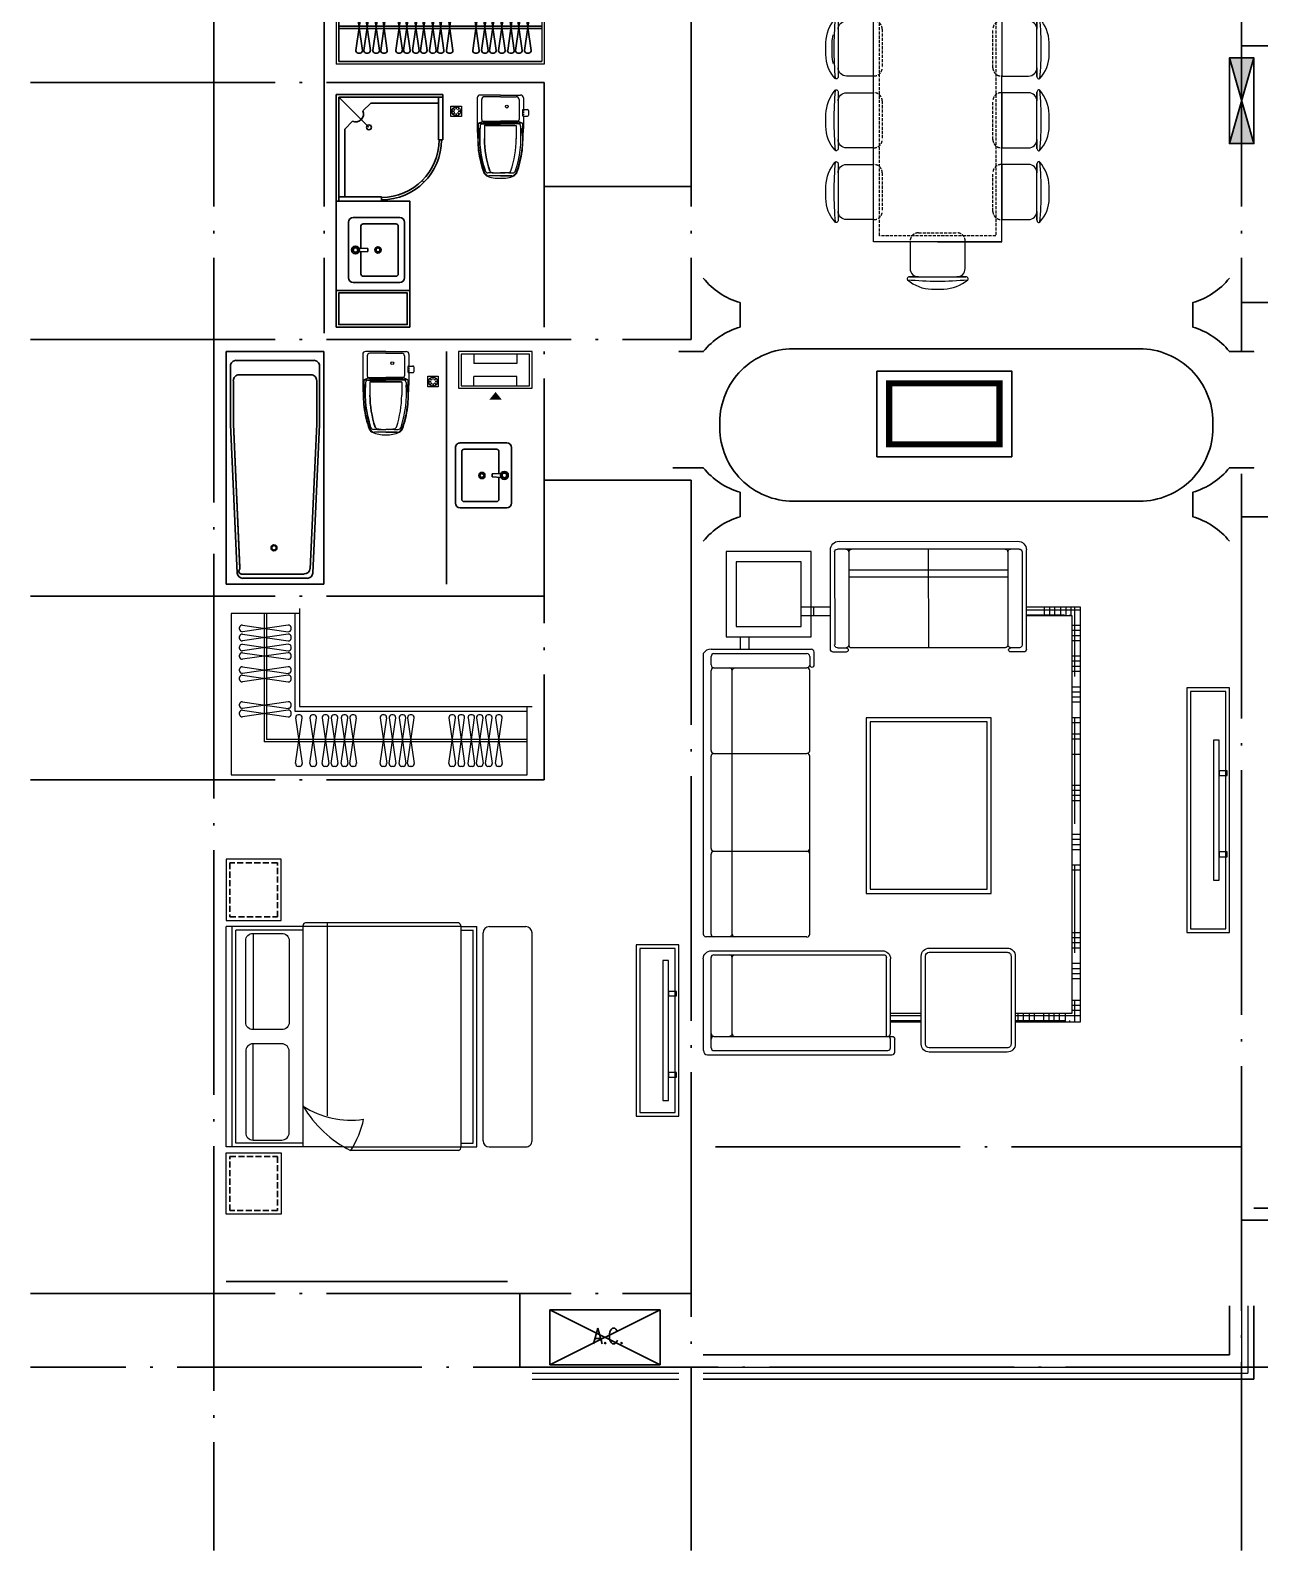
# Model space of a CAD drawing. Extents: x 208319 to 271319, y 1003 to 45500.
# Drawn here: x 225542 to 235589, y 16453 to 28878 of the extents above; entities that cross this region are included whole.
import ezdxf
from ezdxf.enums import TextEntityAlignment as Align

# ---------------------------------------------------------------- set-up
doc = ezdxf.new("R2010")
doc.units = 0
doc.header["$LTSCALE"] = 1000
doc.header["$MEASUREMENT"] = 0
for name, pattern in [('ACAD_ISO02W100', [15, 12, -3]), ('DASH', [0.35, 0.25, -0.1]), ('DOTE', [2.42, 2, -0.2, 0.02, -0.2])]:
    doc.linetypes.add(name, pattern=pattern)
for name, color, linetype in [('14PUB_DIM', 14, 'Continuous'), ('DOTE', 1, 'DOTE'), ('fd', 4, 'Continuous'), ('hz', 254, 'Continuous'), ('PUB_TEXT', 255, 'Continuous'), ('厨卫', 154, 'Continuous'), ('厨卫设备', 6, 'Continuous'), ('平面洁具', 9, 'Continuous'), ('看线', 5, 'Continuous'), ('空调', 8, 'Continuous'), ('管井', 236, 'Continuous'), ('虚线', 251, 'Continuous'), ('铺地', 8, 'Continuous')]:
    doc.layers.add(name, color=color, linetype=linetype)
for name, color, linetype, lineweight in [('Text-I', 7, 'Continuous', 5), ('五金', 136, 'Continuous', 9), ('家具', 33, 'Continuous', 9), ('房建名称', 7, 'Continuous', 0)]:
    doc.layers.add(name, color=color, linetype=linetype, lineweight=lineweight)
doc.styles.add('C-2007.06.19$0$C-05.28(ok)$0$STANDARD', font='GBENOR', dxfattribs={"bigfont": 'GBCBIG'})
doc.styles.add('DIM_FONT', font='SIMPLEX.shx', dxfattribs={"width": 0.8})

# ---------------------------------------------------------------- blocks, each defined once
blk = doc.blocks.new('A$C31D9048E')
at = {"layer": '家具'}
for p, q in [((1900, 2380), (649, 2380)), ((829, 803), (829, 2380)), ((629, 2350), (0, 2350)), ((0, 550), (0, 2350)), ((50, 550), (50, 2350)), ((80, 580), (80, 2320)), ((629, 2320), (80, 2320)), ((220, 2295), (220, 1508)), ((629, 550), (629, 2360)), ((1920, 2350), (629, 2350)), ((1920, 550), (1920, 2350)), ((1920, 2350), (2050, 2350)), ((1920, 2320), (2020, 2320)), ((2020, 580), (2020, 2320)), ((2050, 550), (2050, 2350)), ((2100, 600), (2100, 2300)), ((2150, 2350), (2450, 2350)), ((2500, 600), (2500, 2300)), ((220, 605), (220, 1392)), ((962, 550), (0, 550)), ((629, 580), (80, 580)), ((962, 550), (1920, 550)), ((1900, 520), (1017, 520)), ((1920, 580), (2020, 580)), ((1920, 550), (2050, 550)), ((2150, 550), (2450, 550))]:
    blk.add_line(p, q, dxfattribs=at)
for points in [[(450, 2900), (0, 2900), (0, 2400), (450, 2400), (450, 2900), (370, 2900)], [(450, 0), (0, 0), (0, 500), (450, 500), (450, 0), (370, 0)]]:
    blk.add_lwpolyline(points, dxfattribs=at)
for points in [[(220, 2295), (455, 2295, -0.414214), (515, 2235), (515, 1568, -0.414214), (455, 1508), (220, 1508, -0.414214), (160, 1568), (160, 2235, -0.414214)], [(220, 605), (455, 605, 0.414214), (515, 665), (515, 1332, 0.414214), (455, 1392), (220, 1392, 0.414214), (160, 1332), (160, 665, 0.414214)]]:
    blk.add_lwpolyline(points, format="xyb", close=True, dxfattribs=at)
blk.add_lwpolyline([(629, 883, 0.180302), (1121, 775, -0.088637), (1017, 520, 28871.271551)], format="xyb", dxfattribs=at)
for centre, radius, start, end in [((649, 2360), 20, 90, 180), ((1889, 2351), 30.7, 357.6884, 69.6917), ((2150, 2300), 50, 90, 180), ((2450, 2300), 50, 0, 90), ((1442, 1363), 944, 210.6075, 243.2773), ((1889, 549), 30.7, 290.3566, 2.3152), ((2150, 600), 50, 180, 270), ((2450, 600), 50, 270, 0)]:
    blk.add_arc(centre, radius, start, end, dxfattribs=at)
at = {"layer": '虚线', "linetype": 'DASH', "ltscale": 0.2}
for points in [[(420, 2870), (30, 2870), (30, 2430), (420, 2430)], [(420, 30), (30, 30), (30, 470), (420, 470)]]:
    blk.add_lwpolyline(points, close=True, dxfattribs=at)
blk = doc.blocks.new('A$C2FB07499')
at = {"layer": '家具', "ltscale": 0.5}
blk.add_lwpolyline([(500, 300), (150, 300), (150, 1700), (500, 1700)], close=True, dxfattribs=at)
at = {"layer": '家具', "ltscale": 40}
for points in [[(470, 330), (180, 330), (180, 1670), (470, 1670)], [(368, 1572), (415, 1572), (415, 428), (368, 428)], [(415, 1381), (480, 1381), (480, 1343), (415, 1343)], [(415, 717), (480, 717), (480, 679), (415, 679)]]:
    blk.add_lwpolyline(points, close=True, dxfattribs=at)
blk = doc.blocks.new('A$C25AA54E1')
at = {"ltscale": 20}
for p, q in [((884, 2199), (884, 3017)), ((918, 3081), (3211, 3081)), ((3234, 2997), (3234, 3061)), ((3234, 2234), (3234, 2996)), ((3347, 3015), (3347, 1617)), ((3413, 3081), (4163, 3081)), ((4198, 3046), (4198, 1539)), ((1012, 2176), (906, 2176)), ((1712, 2211), (1057, 2211)), ((3212, 2211), (1757, 2211)), ((883, 2042), (71, 2042)), ((906, 1914), (906, 2019)), ((1, 1972), (0, 511)), ((871, 614), (872, 1868)), ((1443, 1750), (2878, 1750)), ((1443, 728), (1443, 1750)), ((2878, 1750), (2878, 728)), ((4024, 1551), (3413, 1551)), ((4047, 1574), (4047, 1539)), ((4175, 1516), (4070, 1516)), ((4110, 1300), (3391, 1300)), ((3325, 1234), (3325, 597)), ((4176, 597), (4176, 1234)), ((2878, 728), (1443, 728)), ((905, 463), (905, 568)), ((3391, 531), (4110, 531)), ((882, 440), (70, 440))]:
    blk.add_line(p, q, dxfattribs=at)
for p, q in [((918, 2994), (918, 2234)), ((1011, 3017), (942, 3017)), ((1034, 2994), (1034, 2234)), ((1711, 3017), (1058, 3017)), ((1734, 2996), (1734, 2234)), ((2511, 3017), (1758, 3017)), ((2534, 2996), (2534, 2234)), ((3211, 3017), (2558, 3017)), ((3380, 2996), (3380, 1606)), ((4070, 3017), (3403, 3017)), ((4047, 2994), (4047, 1574)), ((4140, 3017), (4070, 3017)), ((4163, 2994), (4163, 1574)), ((781, 2780), (884, 2780)), ((3211, 2846), (1058, 2846)), ((4025, 2846), (3403, 2846)), ((781, 2709), (884, 2709)), ((536, 2283), (536, 2042)), ((606, 2283), (606, 2042)), ((603, 2178), (536, 2178)), ((941, 2211), (1012, 2211)), ((88, 2008), (848, 2007)), ((503, 2041), (503, 2042)), ((64, 1915), (65, 1985)), ((65, 1869), (64, 1915)), ((64, 569), (65, 1872)), ((87, 1892), (849, 1891)), ((87, 1892), (849, 1891)), ((88, 1892), (848, 1891)), ((236, 592), (236, 1892)), ((293, 592), (293, 1892)), ((871, 1984), (871, 1914)), ((1476, 1717), (2845, 1717)), ((1476, 761), (1476, 1717)), ((2845, 1717), (2845, 761)), ((4047, 1584), (3402, 1584)), ((3860, 1302), (3860, 1551)), ((3876, 1551), (3876, 1303)), ((3918, 1551), (3918, 1302)), ((3930, 1300), (3930, 1551)), ((4140, 1551), (4070, 1551)), ((4110, 1265), (3391, 1265)), ((65, 1242), (871, 1241)), ((3360, 1234), (3360, 597)), ((4141, 597), (4141, 1234)), ((2845, 761), (1476, 761)), ((64, 499), (64, 569)), ((87, 592), (848, 591)), ((871, 498), (871, 568)), ((3391, 566), (4110, 566)), ((3860, 70), (3860, 531)), ((3930, 507), (3860, 507)), ((3876, 531), (3876, 0)), ((3918, 531), (3918, 128)), ((3930, 0), (3930, 531)), ((87, 476), (848, 475)), ((536, 440), (536, 0)), ((561, 440), (561, 0)), ((603, 440), (603, 128)), ((606, 440), (606, 70)), ((3918, 465), (3860, 465)), ((3930, 416), (3860, 416)), ((3930, 374), (3860, 374)), ((606, 292), (536, 292)), ((603, 250), (536, 250)), ((3918, 297), (3860, 297)), ((3930, 255), (3860, 255)), ((606, 208), (536, 208)), ((606, 158), (536, 158)), ((3930, 213), (3860, 213)), ((3918, 171), (3860, 171)), ((606, 116), (536, 116)), ((606, 74), (536, 74)), ((1105, 44), (536, 44)), ((606, 86), (603, 86)), ((606, 70), (3860, 70)), ((686, 70), (686, 0)), ((728, 70), (728, 0)), ((770, 70), (770, 0)), ((812, 70), (812, 0)), ((938, 70), (938, 0)), ((979, 70), (979, 0)), ((1021, 70), (1021, 0)), ((1063, 70), (1063, 0)), ((1189, 70), (1189, 0)), ((1231, 70), (1231, 0)), ((1273, 70), (1273, 0)), ((1314, 70), (1314, 0)), ((1440, 70), (1440, 0)), ((2310, 44), (1440, 44)), ((1482, 70), (1482, 0)), ((1574, 70), (1574, 0)), ((1616, 70), (1616, 0)), ((1741, 70), (1741, 0)), ((1993, 70), (1993, 0)), ((2035, 70), (2035, 0)), ((2076, 70), (2076, 0)), ((2118, 70), (2118, 0)), ((2394, 70), (2394, 0)), ((2436, 70), (2436, 0)), ((2478, 70), (2478, 0)), ((2520, 70), (2520, 0)), ((2645, 70), (2645, 0)), ((3365, 44), (2645, 44)), ((2687, 70), (2687, 0)), ((3198, 70), (3198, 0)), ((3240, 70), (3240, 0)), ((3281, 70), (3281, 0)), ((3323, 70), (3323, 0)), ((3449, 70), (3449, 0)), ((3491, 70), (3491, 0)), ((3533, 70), (3533, 0)), ((3575, 70), (3575, 0)), ((3750, 70), (3750, 0)), ((3930, 44), (3750, 44)), ((3792, 70), (3792, 0)), ((3834, 70), (3834, 0)), ((3930, 122), (3860, 122)), ((3930, 86), (3918, 86)), ((536, 0), (3930, 0))]:
    blk.add_line(p, q)
blk.add_lwpolyline([(781, 2895), (781, 2199), (85, 2199), (85, 2895)], close=True, dxfattribs=at)
blk.add_lwpolyline([(698, 2812), (698, 2282), (169, 2282), (169, 2812)], close=True)
at = {"ltscale": 20, "extrusion": (0, 0, -1)}
for centre, major_axis, ratio, start_param, end_param in [((953, 3021), (-49.4, 49.4), 1, 5.45018, 6.544088), ((3211, 3058), (16.4, 16.4), 1, -0.785398, 0.696689), ((4163, 3046), (24.6, 24.6), 1, -0.785398, 0.785398), ((906, 2199), (16.2, 16.2), 1, 2.356194, 3.926991), ((1012, 2234), (-16.2, 16.2), 1, 2.356194, 3.926991), ((1012, 2193), (12.7, 12.7), 0.942987, -0.815786, 2.325807), ((1057, 2234), (-16.2, 16.2), 1, 3.926991, 5.497787), ((1712, 2234), (-16.2, 16.2), 1, 2.356194, 3.926991), ((1757, 2234), (16.2, 16.2), 1, 2.356194, 3.926991), ((2512, 2234), (-16.2, 16.2), 1, 2.356194, 3.926991), ((2557, 2234), (16.2, 16.2), 1, 2.356194, 3.926991), ((3212, 2234), (-16.2, 16.2), 1, 2.356194, 3.926991), ((4024, 1574), (16.2, 16.2), 1, 0.785398, 2.356194), ((4175, 1539), (-16.2, 16.2), 1, 2.356194, 3.926991)]:
    blk.add_ellipse(centre, major_axis=major_axis, ratio=ratio, start_param=start_param, end_param=end_param, dxfattribs=at)
at = {"extrusion": (0, 0, -1)}
for centre, major_axis, start_param, end_param in [((942, 2994), (16.4, 16.4), 3.926991, 5.497787), ((1011, 2994), (16.4, 16.4), -0.785398, 0.785398), ((1058, 2994), (16.4, 16.4), 3.926991, 5.497787), ((1711, 2994), (-16.4, 16.4), 0.785398, 2.267485), ((1758, 2994), (16.4, 16.4), 4.0157, 5.497787), ((2511, 2994), (-16.4, 16.4), 0.785398, 2.267485), ((2558, 2994), (16.4, 16.4), 4.0157, 5.497787), ((3211, 2994), (-16.4, 16.4), 0.785398, 2.267485), ((3403, 2994), (16.4, 16.4), 4.0157, 5.497787), ((4023, 2994), (16.4, 16.4), -0.785398, 0.785398), ((4070, 2994), (-16.4, 16.4), 5.497787, 7.068583), ((4140, 2994), (16.4, 16.4), -0.785398, 0.785398), ((1058, 2869), (-16.4, 16.4), 3.926991, 5.409078), ((3403, 2869), (-16.4, 16.4), 3.926991, 5.409078), ((3211, 2822), (16.4, 16.4), -0.785398, 0.696689), ((4025, 2822), (-16.4, 16.4), 0.785398, 2.267485), ((941, 2234), (16.2, 16.2), 2.356194, 3.926991), ((4070, 1574), (16.2, 16.2), 2.356194, 3.926991), ((4140, 1574), (-16.2, 16.2), 2.356194, 3.926991)]:
    blk.add_ellipse(centre, major_axis=major_axis, ratio=1, start_param=start_param, end_param=end_param, dxfattribs=at)
at = {"ltscale": 20}
for centre, major_axis, ratio, start_param, end_param in [((3413, 3015), (-46.6, 46.6), 1, -0.785398, 0.785398), ((71, 1972), (49.7, 49.7), 1, 0.785398, 2.356194), ((883, 2019), (-16.2, 16.2), 1, 3.925825, 5.496622), ((848, 1914), (-16.2, 16.2), 1, 2.355029, 3.925825), ((849, 1868), (16.2, 16.2), 1, 5.496622, 7.067418), ((849, 1868), (16.2, 16.2), 1, 5.496622, 7.067418), ((889, 1914), (12.4, 12.4), 0.984307, 2.347446, 5.489038), ((3413, 1617), (46.6, 46.6), 1, 2.356194, 3.926991), ((4070, 1539), (16.2, 16.2), 1, 2.356194, 3.926991), ((3391, 1234), (-46.6, 46.6), 1, -0.785398, 0.785398), ((4110, 1234), (46.6, 46.6), 1, 5.497787, 7.068583), ((70, 511), (49.7, 49.7), 1, 2.356194, 3.926991), ((848, 614), (-16.2, 16.2), 1, 2.355029, 3.925825), ((848, 568), (-16.2, 16.2), 1, 3.925825, 5.496622), ((888, 568), (12.4, 12.4), 0.984309, -0.794147, 2.347446), ((3391, 597), (46.6, 46.6), 1, 2.356194, 3.926991), ((4110, 597), (-46.6, 46.6), 1, 2.356194, 3.926991), ((882, 463), (-16.2, 16.2), 1, 2.355029, 3.925825)]:
    blk.add_ellipse(centre, major_axis=major_axis, ratio=ratio, start_param=start_param, end_param=end_param, dxfattribs=at)
for centre, major_axis, start_param, end_param in [((3211, 2869), (16.4, 16.4), 3.926991, 5.409078), ((4025, 2869), (16.4, 16.4), 3.926991, 5.409078), ((1058, 2822), (16.4, 16.4), 0.785398, 2.267485), ((3403, 2822), (16.4, 16.4), 0.785398, 2.267485), ((88, 1985), (-16.4, 16.4), -0.786564, 0.784233), ((848, 1985), (16.2, 16.2), 5.496622, 7.067418), ((88, 1915), (16.4, 16.4), 2.355029, 3.925825), ((88, 1869), (-16.4, 16.4), -0.786564, 0.784233), ((89, 1869), (-16.4, 16.4), -0.697854, 0.784233), ((89, 1869), (16.4, 16.4), 0.872942, 2.355029), ((89, 1915), (-16.4, 16.4), 0.784233, 2.266319), ((89, 1915), (-16.4, 16.4), 0.784233, 2.266319), ((3402, 1606), (15.5, 15.5), 2.356194, 3.926991), ((3391, 1234), (-22, 22), -0.785398, 0.785398), ((4110, 1234), (22, 22), 5.497787, 7.068583), ((87, 615), (16.4, 16.4), 2.355029, 3.925825), ((87, 569), (-16.4, 16.4), -0.786564, 0.784233), ((87, 499), (-16.4, 16.4), 0.784233, 2.355029), ((848, 498), (-16.2, 16.2), 2.355029, 3.925825), ((3391, 597), (22, 22), 2.356194, 3.926991), ((4110, 597), (-22, 22), 2.356194, 3.926991)]:
    blk.add_ellipse(centre, major_axis=major_axis, ratio=1, start_param=start_param, end_param=end_param)
blk = doc.blocks.new('R37777777777')
at = {"layer": '家具', "ltscale": 0.5}
blk.add_lwpolyline([(1083652, -53169), (1083302, -53169), (1083302, -55169), (1083652, -55169)], close=True, dxfattribs=at)
at = {"layer": '家具', "ltscale": 40}
for points in [[(1083622, -53199), (1083332, -53199), (1083332, -55139), (1083622, -55139)], [(1083520, -54741), (1083566, -54741), (1083566, -53597), (1083520, -53597)], [(1083566, -53886), (1083632, -53886), (1083632, -53847), (1083566, -53847)], [(1083566, -54550), (1083632, -54550), (1083632, -54511), (1083566, -54511)]]:
    blk.add_lwpolyline(points, close=True, dxfattribs=at)
blk = doc.blocks.new('111')
at = {"layer": '空调', "linetype": 'ACAD_ISO02W100'}
for p, q in [((1000, 0), (0, 500)), ((1000, 500), (0, 0))]:
    blk.add_line(p, q, dxfattribs=at)
blk.add_lwpolyline([(0, 500), (0, 0), (1000, 0), (1000, 500)], close=True, dxfattribs=at)
at = {"layer": 'Text-I', "style": 'DIM_FONT', "width": 0.8}
blk.add_text('A.C.', height=140, dxfattribs=at).set_placement((675, 262), align=Align.MIDDLE_RIGHT)
blk = doc.blocks.new('XFS')
at = {"layer": '14PUB_DIM'}
blk.add_hatch(color=256, dxfattribs=at).paths.add_polyline_path([(1104652, -51269), (1104452, -51269), (1104652, -51969), (1104452, -51969)])
for p, q in [((1104452, -51969), (1104652, -51269)), ((1104452, -51269), (1104652, -51969))]:
    blk.add_line(p, q, dxfattribs=at)
blk.add_lwpolyline([(1104452, -51969), (1104652, -51969), (1104652, -51269), (1104452, -51269)], close=True, dxfattribs=at)
blk.add_lwpolyline([(1104652, -51269), (1104452, -51269), (1104652, -51969), (1104452, -51969), (1104652, -51269)], dxfattribs=at)
blk = doc.blocks.new('A$C40221361')
at = {"color": 0}
for p, q in [((1023, 1725), (563, 1725)), ((1023, 1725), (563, 1725)), ((1610, 1725), (1150, 1725)), ((1610, 1725), (1150, 1725)), ((2196, 1725), (1736, 1725)), ((2196, 1725), (1736, 1725)), ((568, 1438), (1018, 1438)), ((1155, 1438), (1605, 1438)), ((1741, 1439), (2191, 1439)), ((100, 683), (100, 1143)), ((100, 683), (100, 1143)), ((386, 1138), (386, 688)), ((2373, 1138), (2373, 688)), ((2659, 683), (2659, 1143)), ((2659, 683), (2659, 1143)), ((1018, 388), (568, 388)), ((1605, 388), (1155, 388)), ((2191, 389), (1741, 389)), ((563, 100), (1023, 100)), ((563, 100), (1023, 100)), ((1150, 100), (1610, 100)), ((1150, 100), (1610, 100)), ((1736, 100), (2196, 100)), ((1736, 100), (2196, 100))]:
    blk.add_line(p, q, dxfattribs=at)
at = {"color": 0, "linetype": 'DASH', "ltscale": 0.1}
for p, q in [((950, 1365), (635, 1365)), ((950, 1365), (635, 1365)), ((1537, 1365), (1222, 1365)), ((1537, 1365), (1222, 1365)), ((2124, 1365), (1809, 1365)), ((2124, 1365), (1809, 1365)), ((460, 756), (460, 1071)), ((460, 756), (460, 1071)), ((2299, 756), (2299, 1071)), ((2299, 756), (2299, 1071)), ((635, 460), (950, 460)), ((635, 460), (950, 460)), ((1222, 460), (1537, 460)), ((1222, 460), (1537, 460)), ((1809, 460), (2124, 460)), ((1809, 460), (2124, 460))]:
    blk.add_line(p, q, dxfattribs=at)
at = {"color": 0, "linetype": 'DASH'}
for p, q in [((1605, 388), (1605, 393)), ((1605, 388), (1605, 393)), ((2191, 389), (2191, 393)), ((2191, 389), (2191, 393))]:
    blk.add_line(p, q, dxfattribs=at)
at = {"color": 0}
for points in [[(1018, 1438), (1018, 1657, 0.414214), (950, 1725), (1023, 1725, 0.319431), (1041, 1737, 0.307703), (1039, 1748, 0.187559), (842, 1825), (743, 1825, 0.171658), (547, 1748, 0.324647), (544, 1737, 0.302537), (563, 1725), (635, 1725, 0.414214), (568, 1657), (568, 1438)], [(1605, 1439), (1605, 1657, 0.414214), (1537, 1725), (1610, 1725, 0.319431), (1628, 1737, 0.307703), (1625, 1748, 0.187559), (1429, 1825), (1330, 1825, 0.171658), (1134, 1748, 0.324647), (1131, 1737, 0.302537), (1150, 1725), (1222, 1725, 0.414214), (1155, 1657), (1155, 1438)], [(2191, 1439), (2191, 1657, 0.414214), (2124, 1725), (2196, 1725, 0.319431), (2215, 1737, 0.307703), (2212, 1748, 0.187559), (2016, 1825), (1917, 1825, 0.171658), (1721, 1748, 0.324647), (1718, 1737, 0.302537), (1736, 1725), (1809, 1725, 0.414214), (1741, 1657), (1741, 1439)], [(1155, 388), (1018, 388), (1018, 168, -0.414214), (950, 100), (1023, 100, -0.319431), (1041, 88, -0.307703), (1039, 76, -0.187559), (842, 0), (743, 0, -0.171658), (547, 76, -0.324647), (544, 88, -0.302537), (563, 100), (635, 100, -0.414214), (568, 168), (568, 388), (386, 388), (386, 1438)], [(386, 688), (168, 688, -0.414214), (100, 756), (100, 683, -0.319431), (88, 665, -0.307703), (76, 668, -0.187559), (0, 864), (0, 963, -0.171658), (76, 1159, -0.324647), (88, 1162, -0.302537), (100, 1143), (100, 1071, -0.414214), (168, 1138), (386, 1138)], [(2373, 688), (2592, 688, 0.414214), (2659, 756), (2659, 683, 0.319431), (2672, 665, 0.307703), (2683, 668, 0.187559), (2759, 864), (2759, 963, 0.171658), (2683, 1159, 0.324647), (2672, 1162, 0.302537), (2659, 1143), (2659, 1071, 0.414214), (2592, 1138), (2373, 1138)], [(1605, 388), (1605, 168, -0.414214), (1537, 100), (1610, 100, -0.319431), (1628, 88, -0.307703), (1625, 76, -0.187559), (1429, 0), (1330, 0, -0.171658), (1134, 76, -0.324647), (1131, 88, -0.302537), (1150, 100), (1222, 100, -0.414214), (1155, 168), (1155, 388)], [(2191, 389), (2191, 168, -0.414214), (2124, 100), (2196, 100, -0.319431), (2215, 88, -0.307703), (2212, 76, -0.187559), (2016, 0), (1917, 0, -0.171658), (1721, 76, -0.324647), (1718, 88, -0.302537), (1736, 100), (1809, 100, -0.414214), (1741, 168), (1741, 389)], [(918, 62, -0.079824), (842, 50), (744, 50, -0.059527), (682, 60, -0.059527)]]:
    blk.add_lwpolyline(points, format="xyb", dxfattribs=at)
for points in [[(568, 1438), (386, 1438), (386, 913)], [(1155, 1438), (1018, 1438)], [(2373, 913), (2373, 1438), (1155, 1438)], [(2373, 1438), (2373, 388), (1605, 388)]]:
    blk.add_lwpolyline(points, dxfattribs=at)
at = {"color": 0, "linetype": 'DASH', "ltscale": 0.1}
blk.add_lwpolyline([(436, 438), (436, 1388), (2323, 1388), (2323, 438)], close=True, dxfattribs=at)
at = {"color": 0}
for centre, start, end in [((793, -953), 84.8023, 95.1977), ((793, -953), 84.8023, 95.1977), ((1380, -953), 84.8023, 95.1977), ((1380, -953), 84.8023, 95.1977), ((1966, -953), 84.8023, 95.1977), ((1966, -953), 84.8023, 95.1977), ((2778, 913), 174.8023, 185.1977), ((2778, 913), 174.8023, 185.1977), ((-19, 913), 354.8023, 5.1977), ((-19, 913), 354.8023, 5.1977), ((793, 2778), 264.8023, 275.1977), ((793, 2778), 264.8023, 275.1977), ((1380, 2778), 264.8023, 275.1977), ((1380, 2778), 264.8023, 275.1977), ((1966, 2778), 264.8023, 275.1977), ((1966, 2778), 264.8023, 275.1977)]:
    blk.add_arc(centre, 2713, start, end, dxfattribs=at)
at = {"color": 0, "linetype": 'DASH', "ltscale": 0.1}
for centre, start, end in [((635, 1432), 180, 270), ((635, 1432), 180, 270), ((950, 1432), 270, 0), ((950, 1432), 270, 0), ((1222, 1432), 180, 270), ((1222, 1432), 180, 270), ((1537, 1432), 270, 0), ((1537, 1432), 270, 0), ((1809, 1432), 180, 270), ((1809, 1432), 180, 270), ((2124, 1432), 270, 0), ((2124, 1432), 270, 0), ((393, 1071), 0, 90), ((393, 1071), 0, 90), ((2367, 1071), 90, 180), ((2367, 1071), 90, 180), ((393, 756), 270, 0), ((393, 756), 270, 0), ((2367, 756), 180, 270), ((2367, 756), 180, 270), ((635, 393), 90, 180), ((635, 393), 90, 180), ((950, 393), 0, 90), ((950, 393), 0, 90), ((1222, 393), 90, 180), ((1537, 393), 0, 90), ((1537, 393), 0, 90), ((1809, 393), 90, 180), ((2124, 393), 0, 90), ((2124, 393), 0, 90)]:
    blk.add_arc(centre, 67.5, start, end, dxfattribs=at)
blk = doc.blocks.new('yg2')
at = {"layer": '家具', "color": 0}
for p, q in [((429074, 225511), (429074, 226111)), ((430774, 226111), (429074, 226111)), ((429094, 226091), (430754, 226091)), ((429094, 225511), (429094, 226091)), ((430754, 225511), (430754, 226091)), ((430774, 225511), (430774, 226111)), ((429174, 225531), (429094, 225531)), ((429174, 225531), (429174, 225511)), ((430234, 225531), (430754, 225531)), ((430614, 225531), (430614, 225511)), ((429074, 225511), (429094, 225511)), ((429174, 225511), (429094, 225511)), ((430614, 225511), (430754, 225511)), ((430754, 225511), (430774, 225511))]:
    blk.add_line(p, q, dxfattribs=at)
for points in [[(429094, 225531), (430754, 225531), (430754, 226091), (429094, 226091)], [(429224, 225521), (429564, 225458), (429565, 225468), (429225, 225531)], [(429904, 225521), (429564, 225458), (429562, 225468), (429902, 225531)], [(429904, 225521), (430244, 225458), (430245, 225468), (429905, 225531)], [(430584, 225521), (430244, 225458), (430242, 225468), (430582, 225531)]]:
    blk.add_lwpolyline(points, close=True, dxfattribs=at)
at = {"layer": '虚线', "color": 0}
for p, q in [((429269, 226021), (429254, 226021)), ((429333, 226021), (429319, 226021)), ((429407, 226021), (429392, 226021)), ((429471, 226021), (429457, 226021)), ((429594, 226021), (429580, 226021)), ((429658, 226021), (429644, 226021)), ((429732, 226021), (429718, 226021)), ((429796, 226021), (429782, 226021)), ((429870, 226021), (429856, 226021)), ((429934, 226021), (429920, 226021)), ((430008, 226021), (429994, 226021)), ((430223, 226021), (430209, 226021)), ((430296, 226021), (430282, 226021)), ((430361, 226021), (430346, 226021)), ((430434, 226021), (430420, 226021)), ((430509, 226021), (430494, 226021)), ((430573, 226021), (430559, 226021)), ((430647, 226021), (430632, 226021)), ((429235, 225999), (429289, 225624)), ((429235, 225624), (429289, 225999)), ((429299, 225999), (429353, 225624)), ((429299, 225624), (429353, 225999)), ((429373, 225999), (429427, 225624)), ((429373, 225624), (429427, 225999)), ((429437, 225999), (429491, 225624)), ((429437, 225624), (429491, 225999)), ((429560, 225999), (429614, 225624)), ((429560, 225624), (429614, 225999)), ((429624, 225999), (429678, 225624)), ((429624, 225624), (429678, 225999)), ((429698, 225999), (429752, 225624)), ((429698, 225624), (429752, 225999)), ((429762, 225999), (429816, 225624)), ((429762, 225624), (429816, 225999)), ((429836, 225999), (429890, 225624)), ((429836, 225624), (429890, 225999)), ((429900, 225999), (429954, 225624)), ((429900, 225624), (429954, 225999)), ((429974, 225999), (430028, 225624)), ((429974, 225624), (430028, 225999)), ((430189, 225999), (430243, 225624)), ((430189, 225624), (430243, 225999)), ((430262, 225999), (430316, 225624)), ((430262, 225624), (430316, 225999)), ((430327, 225999), (430381, 225624)), ((430327, 225624), (430381, 225999)), ((430400, 225999), (430454, 225624)), ((430400, 225624), (430454, 225999)), ((430475, 225999), (430529, 225624)), ((430475, 225624), (430529, 225999)), ((430539, 225999), (430593, 225624)), ((430539, 225624), (430593, 225999)), ((430613, 225999), (430667, 225624)), ((430613, 225624), (430667, 225999)), ((429094, 225821), (430754, 225821)), ((429094, 225801), (430754, 225801)), ((429269, 225601), (429254, 225601)), ((429333, 225601), (429319, 225601)), ((429407, 225601), (429392, 225601)), ((429471, 225601), (429457, 225601)), ((429594, 225601), (429580, 225601)), ((429658, 225601), (429644, 225601)), ((429732, 225601), (429718, 225601)), ((429796, 225601), (429782, 225601)), ((429870, 225601), (429856, 225601)), ((429934, 225601), (429920, 225601)), ((430008, 225601), (429994, 225601)), ((430223, 225601), (430209, 225601)), ((430296, 225601), (430282, 225601)), ((430361, 225601), (430346, 225601)), ((430434, 225601), (430420, 225601)), ((430509, 225601), (430494, 225601)), ((430573, 225601), (430559, 225601)), ((430647, 225601), (430632, 225601))]:
    blk.add_line(p, q, dxfattribs=at)
for centre, start, end in [((429254, 226001), 90, 187.5946), ((429269, 226001), 352.4054, 90), ((429319, 226001), 90, 187.5946), ((429333, 226001), 352.4054, 90), ((429392, 226001), 90, 187.5946), ((429407, 226001), 352.4054, 90), ((429457, 226001), 90, 187.5946), ((429471, 226001), 352.4054, 90), ((429580, 226001), 90, 187.5946), ((429594, 226001), 352.4054, 90), ((429644, 226001), 90, 187.5946), ((429658, 226001), 352.4054, 90), ((429718, 226001), 90, 187.5946), ((429732, 226001), 352.4054, 90), ((429782, 226001), 90, 187.5946), ((429796, 226001), 352.4054, 90), ((429856, 226001), 90, 187.5946), ((429870, 226001), 352.4054, 90), ((429920, 226001), 90, 187.5946), ((429934, 226001), 352.4054, 90), ((429994, 226001), 90, 187.5946), ((430008, 226001), 352.4054, 90), ((430209, 226001), 90, 187.5946), ((430223, 226001), 352.4054, 90), ((430282, 226001), 90, 187.5946), ((430296, 226001), 352.4054, 90), ((430346, 226001), 90, 187.5946), ((430361, 226001), 352.4054, 90), ((430420, 226001), 90, 187.5946), ((430434, 226001), 352.4054, 90), ((430494, 226001), 90, 187.5946), ((430509, 226001), 352.4054, 90), ((430559, 226001), 90, 187.5946), ((430573, 226001), 352.4054, 90), ((430632, 226001), 90, 187.5946), ((430647, 226001), 352.4054, 90), ((429254, 225621), 172.4054, 270), ((429269, 225621), 270, 7.5946), ((429319, 225621), 172.4054, 270), ((429333, 225621), 270, 7.5946), ((429392, 225621), 172.4054, 270), ((429407, 225621), 270, 7.5946), ((429457, 225621), 172.4054, 270), ((429471, 225621), 270, 7.5946), ((429580, 225621), 172.4054, 270), ((429594, 225621), 270, 7.5946), ((429644, 225621), 172.4054, 270), ((429658, 225621), 270, 7.5946), ((429718, 225621), 172.4054, 270), ((429732, 225621), 270, 7.5946), ((429782, 225621), 172.4054, 270), ((429796, 225621), 270, 7.5946), ((429856, 225621), 172.4054, 270), ((429870, 225621), 270, 7.5946), ((429920, 225621), 172.4054, 270), ((429934, 225621), 270, 7.5946), ((429994, 225621), 172.4054, 270), ((430008, 225621), 270, 7.5946), ((430209, 225621), 172.4054, 270), ((430223, 225621), 270, 7.5946), ((430282, 225621), 172.4054, 270), ((430296, 225621), 270, 7.5946), ((430346, 225621), 172.4054, 270), ((430361, 225621), 270, 7.5946), ((430420, 225621), 172.4054, 270), ((430434, 225621), 270, 7.5946), ((430494, 225621), 172.4054, 270), ((430509, 225621), 270, 7.5946), ((430559, 225621), 172.4054, 270), ((430573, 225621), 270, 7.5946), ((430632, 225621), 172.4054, 270), ((430647, 225621), 270, 7.5946)]:
    blk.add_arc(centre, 20, start, end, dxfattribs=at)
at = {"layer": '虚线', "color": 0, "style": 'DIM_FONT', "width": 0.7, "flags": 9}
for tag, p in [('XSIZE', (429263, 225797)), ('YSIZE', (429263, 225797)), ('XSIZE', (429327, 225797)), ('YSIZE', (429327, 225797)), ('XSIZE', (429401, 225797)), ('YSIZE', (429401, 225797)), ('XSIZE', (429465, 225797)), ('YSIZE', (429465, 225797)), ('XSIZE', (429588, 225797)), ('YSIZE', (429588, 225797)), ('XSIZE', (429653, 225797)), ('YSIZE', (429653, 225797)), ('XSIZE', (429726, 225797)), ('YSIZE', (429726, 225797)), ('XSIZE', (429791, 225797)), ('YSIZE', (429791, 225797)), ('XSIZE', (429864, 225797)), ('YSIZE', (429864, 225797)), ('XSIZE', (429929, 225797)), ('YSIZE', (429929, 225797)), ('XSIZE', (430002, 225797)), ('YSIZE', (430002, 225797)), ('XSIZE', (430217, 225797)), ('YSIZE', (430217, 225797)), ('XSIZE', (430291, 225797)), ('YSIZE', (430291, 225797)), ('XSIZE', (430355, 225797)), ('YSIZE', (430355, 225797)), ('XSIZE', (430429, 225797)), ('YSIZE', (430429, 225797)), ('XSIZE', (430503, 225797)), ('YSIZE', (430503, 225797)), ('XSIZE', (430567, 225797)), ('YSIZE', (430567, 225797)), ('XSIZE', (430641, 225797)), ('YSIZE', (430641, 225797))]:
    blk.add_attdef(tag, p, '', height=0.5, rotation=180, dxfattribs=at)
blk = doc.blocks.new('lyf')
at = {"layer": '厨卫设备', "color": 0}
for p, q in [((34491, 16909), (34121, 16909)), ((34121, 16909), (34121, 16039)), ((34141, 16059), (34141, 16909)), ((34491, 16909), (34491, 16874)), ((34491, 16874), (34141, 16874)), ((34191, 16874), (34191, 16321)), ((34823, 16741), (34837, 16755)), ((34956, 16409), (34956, 16059)), ((34991, 16409), (34956, 16409)), ((34991, 16409), (34991, 16039)), ((34141, 16059), (34388, 16306)), ((34191, 16321), (34254, 16257)), ((34339, 16172), (34403, 16109)), ((34991, 16039), (34121, 16039)), ((34991, 16059), (34141, 16059)), ((34956, 16109), (34403, 16109))]:
    blk.add_line(p, q, dxfattribs=at)
blk.add_circle((34388, 16306), 20, dxfattribs=at)
for centre, radius, start, end in [((34491, 16409), 490, 0.0021, 90.0021), ((34491, 16409), 470, 0.0021, 90.0021), ((34279, 16197), 65, 337.6219, 112.3822)]:
    blk.add_arc(centre, radius, start, end, dxfattribs=at)
blk = doc.blocks.new('A$C56722DB7')
at = {"layer": '五金', "color": 0}
for points in [[(86, 86), (86, 0), (0, 0), (0, 86)], [(10, 43), (10, 42), (26, 42), (26, 43)], [(20, 66), (19, 65), (30, 54), (31, 55)], [(19, 20), (21, 19), (32, 30), (30, 31)], [(43, 76), (42, 76), (42, 60), (43, 60)], [(43, 10), (44, 10), (44, 26), (43, 26)], [(66, 66), (65, 67), (54, 56), (55, 55)], [(66, 19), (67, 21), (56, 32), (55, 30)], [(76, 43), (76, 44), (60, 44), (60, 43)]]:
    blk.add_lwpolyline(points, close=True, dxfattribs=at)
blk.add_circle((43, 43), 36.6, dxfattribs=at)
blk = doc.blocks.new('ma2')
at = {"layer": '厨卫', "color": 0}
for centre, radius, start, end in [((712, -340), 881, 175.7103, 198.2941), ((704, -353), 834, 180.1819, 198.4973)]:
    blk.add_arc(centre, radius, start, end, dxfattribs=at)
at = {"layer": '家具', "color": 0}
for p, q in [((0, 0), (-166, 0)), ((0, 0), (166, 0)), ((-189, -22), (-189, -274)), ((-153, -36), (-153, -198)), ((0, -14), (-130, -14)), ((0, -14), (130, -14)), ((153, -36), (153, -198)), ((192, -118), (187, -118)), ((189, -22), (189, -122)), ((189, -121), (189, -130)), ((192, -118), (222, -118)), ((-180, -230), (-139, -212)), ((-180, -230), (-180, -316)), ((-180, -230), (0, -230)), ((-148, -235), (0, -235)), ((-139, -212), (0, -212)), ((-130, -220), (0, -220)), ((0, -247), (-127, -247)), ((-119, -247), (0, -247)), ((139, -212), (0, -212)), ((130, -220), (0, -220)), ((180, -230), (0, -230)), ((148, -235), (0, -235)), ((119, -247), (0, -247)), ((0, -247), (127, -247)), ((180, -230), (139, -212)), ((180, -125), (180, -165)), ((180, -230), (180, -316)), ((192, -172), (187, -172)), ((189, -137), (189, -146)), ((189, -153), (189, -162)), ((189, -170), (189, -274)), ((192, -172), (222, -172)), ((230, -125), (230, -165)), ((-176, -279), (-176, -280)), ((-166, -274), (-171, -274)), ((-166, -253), (-166, -274)), ((-130, -250), (-130, -356)), ((130, -250), (130, -356)), ((166, -253), (166, -274)), ((166, -274), (171, -274)), ((176, -279), (176, -280)), ((-77, -636), (-102, -636)), ((93, -660), (-93, -660)), ((-68, -636), (-77, -636)), ((-68, -636), (0, -636)), ((68, -636), (0, -636)), ((0, -660), (93, -660)), ((68, -636), (77, -636)), ((77, -636), (102, -636))]:
    blk.add_line(p, q, dxfattribs=at)
blk.add_circle((53, -94), 11.4, dxfattribs=at)
for centre, radius, start, end in [((-166, -22), 22.5, 90, 180), ((166, -22), 22.5, 0, 90), ((-130, -36), 22.5, 90, 180), ((130, -36), 22.5, 0, 90), ((187, -125), 7.2, 90, 180), ((222, -125), 7.2, 0, 90), ((-148, -253), 18, 90, 180), ((-130, -198), 22.5, 180, 270), ((-127, -250), 3.6, 90, 180), ((127, -250), 3.6, 0, 90), ((130, -198), 22.5, 270, 0), ((148, -253), 18, 0, 90), ((187, -165), 7.2, 180, 270), ((222, -165), 7.2, 270, 0), ((6806, -15), 7000, 182.1248, 183.6001), ((316, -367), 499, 170.0177, 190.1149), ((-171, -279), 4.5, 90, 180), ((-704, -353), 834, 341.5027, 359.8181), ((-712, -340), 881, 341.7059, 4.2897), ((171, -279), 4.5, 0, 90), ((-316, -367), 499, 349.8851, 9.9823), ((-6806, -15), 7000, 356.3999, 357.8752), ((749, -321), 939, 188.1773, 199.5371), ((594, -353), 776, 187.5237, 201.3401), ((-594, -353), 776, 338.6599, 352.4763), ((-749, -321), 939, 340.4627, 351.8238), ((-100, -611), 25.3, 193.7471, 265.3876), ((-70, -612), 18, 198.4973, 250.8187), ((70, -612), 18, 289.1813, 341.5027), ((100, -611), 25.3, 274.6124, 346.2529), ((-123, -630), 13.5, 199.5371, 212.7351), ((-70, -597), 75.7, 212.7351, 236.2527), ((-116, -630), 13.5, 201.3401, 225.0457), ((117, -396), 344, 225.0457, 228.0777), ((-92, -626), 34, 231.9313, 272.5793), ((-13, -423), 257, 247.1573, 272.879), ((-15, -386), 250, 255.8484, 273.4075), ((15, -386), 250, 266.5925, 284.1516), ((13, -423), 257, 267.121, 292.8427), ((92, -626), 34, 267.4207, 308.0687), ((70, -597), 75.7, 303.7473, 327.2649), ((-117, -396), 344, 311.9223, 314.9543), ((116, -630), 13.5, 314.9543, 338.6599), ((123, -630), 13.5, 327.2649, 340.4629)]:
    blk.add_arc(centre, radius, start, end, dxfattribs=at)
blk = doc.blocks.new('x6')
at = {"layer": '厨卫', "color": 0}
for p, q in [((227, 0), (-227, 0)), ((-265, -38), (-265, -419)), ((-214, -387), (-214, -121)), ((-195, -102), (-16, -102)), ((-19, -57), (-32, -57)), ((-13, -43), (-23, -34)), ((-13, -70), (-22, -80)), ((-16, -84), (-13, -158)), ((0, -38), (0, -24)), ((0, -75), (0, -89)), ((22, -33), (13, -43)), ((23, -79), (13, -70)), ((16, -84), (13, -158)), ((16, -102), (195, -102)), ((19, -57), (32, -57)), ((214, -121), (214, -387)), ((265, -419), (265, -38)), ((-13, -158), (13, -158)), ((-227, -457), (227, -457)), ((195, -406), (-195, -406))]:
    blk.add_line(p, q, dxfattribs=at)
for centre, radius in [((0, -57), 32.3), ((0, -57), 18.8), ((-1, -241), 25.4), ((-1, -241), 16)]:
    blk.add_circle(centre, radius, dxfattribs=at)
for centre, radius, start, end in [((-227, -38), 38.1, 90, 180), ((227, -38), 38.1, 0, 90), ((-195, -121), 19.1, 90, 180), ((195, -121), 19.1, 0, 90), ((-227, -419), 38.1, 180, 270), ((-195, -387), 19.1, 180, 270), ((195, -387), 19.1, 270, 0), ((227, -419), 38.1, 270, 0)]:
    blk.add_arc(centre, radius, start, end, dxfattribs=at)
blk = doc.blocks.new('qqqewere')
at = {"layer": '厨卫'}
for p, q in [((430647, 215956), (430647, 214055)), ((431446, 215956), (430647, 215956)), ((431446, 214055), (431446, 215956)), ((430737, 215866), (430682, 214652)), ((430760, 215831), (430706, 214649)), ((431285, 215873), (430767, 215873)), ((431309, 215908), (430784, 215908)), ((431387, 214649), (431333, 215831)), ((431411, 214652), (431356, 215866)), ((430760, 215819), (430706, 214649)), ((430682, 214174), (430682, 214647)), ((430706, 214293), (430706, 214649)), ((431387, 214293), (431387, 214649)), ((431411, 214174), (431411, 214647)), ((431340, 214245), (430753, 214245)), ((431363, 214127), (430730, 214127)), ((430647, 214055), (431446, 214055))]:
    blk.add_line(p, q, dxfattribs=at)
for radius in [23.8, 19]:
    blk.add_circle((431038, 215659), radius, dxfattribs=at)
for centre, radius, start, end in [((430784, 215861), 47.5, 90, 173.7966), ((430776, 215850), 24.8, 112.5638, 230.6631), ((431285, 215825), 47.5, 6.6325, 90), ((431309, 215861), 47.5, 6.2034, 90), ((430730, 214647), 47.5, 173.7966, 180), ((431363, 214647), 47.5, 0, 6.2034), ((430753, 214293), 47.5, 180, 270), ((431340, 214293), 47.5, 270, 0), ((430730, 214174), 47.5, 180, 270), ((431363, 214174), 47.5, 270, 0)]:
    blk.add_arc(centre, radius, start, end, dxfattribs=at)
at = {"layer": '厨卫', "style": 'C-2007.06.19$0$C-05.28(ok)$0$STANDARD', "text_generation_flag": 4, "width": 0.8, "flags": 9}
for tag in ['YSIZE', 'XSIZE']:
    blk.add_attdef(tag, (431446, 215006), '', height=0.594, dxfattribs=at)
blk = doc.blocks.new('A$C0032228E')
at = {"layer": 'fd'}
blk.add_lwpolyline([(302, 0, 100, 0, 0), (302, 62, 0, 0, 0)], format="xyseb", dxfattribs=at)
at = {"layer": '家具', "color": 0}
for p, q in [((123, 372), (123, 295)), ((477, 295), (123, 295)), ((477, 372), (477, 295)), ((477, 189), (123, 189)), ((123, 112), (123, 189)), ((477, 112), (477, 189))]:
    blk.add_line(p, q, dxfattribs=at)
for points in [[(600, 392), (0, 392), (0, 92), (600, 92)], [(580, 372), (20, 372), (20, 112), (580, 112)]]:
    blk.add_lwpolyline(points, close=True, dxfattribs=at)

msp = doc.modelspace()

# ---------------------------------------------------------------- linework, layer by layer
at = {"layer": 'DOTE'}
for p, q in [((227042, 39119), (227042, 16453)), ((227942, 39119), (227942, 26403)), ((230942, 39119), (230942, 26353)), ((235442, 39119), (235442, 26253)), ((243042, 28753), (235442, 28753)), ((225542, 28453), (229742, 28453)), ((229742, 28453), (229742, 22753)), ((229742, 27603), (230942, 27603)), ((235442, 26653), (237942, 26653)), ((225542, 26353), (230942, 26353)), ((235442, 25253), (235442, 16453)), ((229742, 25203), (230942, 25203)), ((230942, 25203), (230942, 16453)), ((235442, 24903), (237942, 24903)), ((225542, 24253), (229742, 24253)), ((225542, 22753), (229742, 22753)), ((231142, 19753), (235442, 19753)), ((242942, 19153), (235442, 19153)), ((225542, 18553), (230942, 18553)), ((229542, 18553), (229542, 17953)), ((252942, 17953), (225542, 17953))]:
    msp.add_line(p, q, dxfattribs=at)
at = {"layer": 'PUB_TEXT', "ltscale": 0.8}
msp.add_lwpolyline([(232461, 26093), (233563, 26093), (233563, 25394), (232461, 25394)], close=True, dxfattribs=at)
at = {"layer": 'PUB_TEXT', "ltscale": 0.8, "const_width": 50}
msp.add_lwpolyline([(232561, 25993), (233463, 25993), (233463, 25494), (232561, 25494)], close=True, dxfattribs=at)
at = {"layer": '厨卫'}
msp.add_line((228942, 26253), (228942, 24353), dxfattribs=at)
msp.add_lwpolyline([(228642, 27483), (228642, 27483), (228042, 27483), (228042, 26453), (228642, 26453), (228642, 26744)], close=True, dxfattribs=at)
at = {"layer": '家具'}
for p, q in [((227452, 24113), (227452, 23063)), ((227472, 24113), (227472, 23083)), ((227252, 23983), (227252, 23997)), ((227275, 24017), (227649, 23963)), ((227649, 24017), (227275, 23963)), ((227672, 23983), (227672, 23997)), ((227252, 23908), (227252, 23923)), ((227275, 23942), (227649, 23889)), ((227649, 23942), (227275, 23889)), ((227275, 23861), (227649, 23807)), ((227649, 23861), (227275, 23807)), ((227672, 23908), (227672, 23923)), ((227252, 23827), (227252, 23841)), ((227252, 23758), (227252, 23772)), ((227275, 23792), (227649, 23738)), ((227649, 23792), (227275, 23738)), ((227672, 23827), (227672, 23841)), ((227672, 23758), (227672, 23772)), ((227252, 23643), (227252, 23657)), ((227275, 23677), (227649, 23623)), ((227649, 23677), (227275, 23623)), ((227275, 23608), (227649, 23554)), ((227649, 23608), (227275, 23554)), ((227672, 23643), (227672, 23657)), ((227252, 23574), (227252, 23588)), ((227672, 23574), (227672, 23588)), ((227252, 23357), (227252, 23371)), ((227275, 23391), (227649, 23337)), ((227649, 23391), (227275, 23337)), ((227672, 23357), (227672, 23371)), ((227252, 23287), (227252, 23302)), ((227275, 23321), (227649, 23267)), ((227649, 23321), (227275, 23267)), ((227672, 23287), (227672, 23302)), ((227710, 22886), (227764, 23260)), ((227710, 23260), (227764, 22886)), ((227744, 23283), (227730, 23283)), ((227827, 22886), (227881, 23260)), ((227827, 23260), (227881, 22886)), ((227861, 23283), (227847, 23283)), ((227927, 22886), (227981, 23260)), ((227927, 23260), (227981, 22886)), ((227961, 23283), (227947, 23283)), ((228001, 22886), (228055, 23260)), ((228001, 23260), (228055, 22886)), ((228035, 23283), (228021, 23283)), ((228083, 22886), (228137, 23260)), ((228083, 23260), (228137, 22886)), ((228117, 23283), (228103, 23283)), ((228152, 22886), (228206, 23260)), ((228152, 23260), (228206, 22886)), ((228186, 23283), (228172, 23283)), ((228400, 22886), (228454, 23260)), ((228400, 23260), (228454, 22886)), ((228434, 23283), (228420, 23283)), ((228474, 22886), (228528, 23260)), ((228474, 23260), (228528, 22886)), ((228508, 23283), (228494, 23283)), ((228556, 22886), (228610, 23260)), ((228556, 23260), (228610, 22886)), ((228590, 23283), (228576, 23283)), ((228625, 22886), (228679, 23260)), ((228625, 23260), (228679, 22886)), ((228659, 23283), (228645, 23283)), ((228963, 22886), (229017, 23260)), ((228963, 23260), (229017, 22886)), ((228997, 23283), (228983, 23283)), ((229037, 22886), (229091, 23260)), ((229037, 23260), (229091, 22886)), ((229071, 23283), (229057, 23283)), ((229119, 22886), (229173, 23260)), ((229119, 23260), (229173, 22886)), ((229153, 23283), (229138, 23283)), ((229188, 22886), (229242, 23260)), ((229188, 23260), (229242, 22886)), ((229222, 23283), (229208, 23283)), ((229262, 22886), (229316, 23260)), ((229262, 23260), (229316, 22886)), ((229296, 23283), (229282, 23283)), ((229344, 22886), (229398, 23260)), ((229344, 23260), (229398, 22886)), ((229378, 23283), (229364, 23283)), ((229602, 23063), (227452, 23063)), ((229602, 23083), (227472, 23083)), ((227744, 22863), (227730, 22863)), ((227861, 22863), (227847, 22863)), ((227961, 22863), (227947, 22863)), ((228035, 22863), (228021, 22863)), ((228117, 22863), (228103, 22863)), ((228186, 22863), (228172, 22863)), ((228434, 22863), (228420, 22863)), ((228508, 22863), (228494, 22863)), ((228590, 22863), (228576, 22863)), ((228659, 22863), (228645, 22863)), ((228997, 22863), (228983, 22863)), ((229071, 22863), (229057, 22863)), ((229153, 22863), (229138, 22863)), ((229222, 22863), (229208, 22863)), ((229296, 22863), (229282, 22863)), ((229378, 22863), (229364, 22863)), ((235442, 18453), (235442, 17953)), ((235492, 18453), (235492, 17903)), ((229642, 17903), (230842, 17903)), ((231042, 17953), (235442, 17953)), ((231042, 17903), (235492, 17903)), ((229642, 17853), (230842, 17853))]:
    msp.add_line(p, q, dxfattribs=at)
for points in [[(227742, 24113), (227182, 24113), (227182, 22793), (229602, 22793), (229602, 23353)], [(227702, 24113), (227702, 23313), (229602, 23313)], [(227742, 24153), (227742, 23353), (229642, 23353)]]:
    msp.add_lwpolyline(points, dxfattribs=at)
for centre, start, end in [((227272, 23997), 82.4054, 180), ((227272, 23983), 180, 277.5946), ((227652, 23997), 0, 97.5946), ((227652, 23983), 262.4054, 0), ((227272, 23923), 82.4054, 180), ((227272, 23908), 180, 277.5946), ((227272, 23841), 82.4054, 180), ((227652, 23923), 0, 97.5946), ((227652, 23908), 262.4054, 0), ((227652, 23841), 0, 97.5946), ((227272, 23827), 180, 277.5946), ((227272, 23772), 82.4054, 180), ((227272, 23758), 180, 277.5946), ((227652, 23827), 262.4054, 0), ((227652, 23772), 0, 97.5946), ((227652, 23758), 262.4054, 0), ((227272, 23657), 82.4054, 180), ((227272, 23643), 180, 277.5946), ((227272, 23588), 82.4054, 180), ((227652, 23657), 0, 97.5946), ((227652, 23643), 262.4054, 0), ((227652, 23588), 0, 97.5946), ((227272, 23574), 180, 277.5946), ((227652, 23574), 262.4054, 0), ((227272, 23371), 82.4054, 180), ((227652, 23371), 0, 97.5946), ((227272, 23357), 180, 277.5946), ((227272, 23302), 82.4054, 180), ((227272, 23287), 180, 277.5946), ((227652, 23357), 262.4054, 0), ((227652, 23302), 0, 97.5946), ((227652, 23287), 262.4054, 0), ((227730, 23263), 90, 187.5946), ((227744, 23263), 352.4054, 90), ((227847, 23263), 90, 187.5946), ((227861, 23263), 352.4054, 90), ((227947, 23263), 90, 187.5946), ((227961, 23263), 352.4054, 90), ((228021, 23263), 90, 187.5946), ((228035, 23263), 352.4054, 90), ((228103, 23263), 90, 187.5946), ((228117, 23263), 352.4054, 90), ((228172, 23263), 90, 187.5946), ((228186, 23263), 352.4054, 90), ((228420, 23263), 90, 187.5946), ((228434, 23263), 352.4054, 90), ((228494, 23263), 90, 187.5946), ((228508, 23263), 352.4054, 90), ((228576, 23263), 90, 187.5946), ((228590, 23263), 352.4054, 90), ((228645, 23263), 90, 187.5946), ((228659, 23263), 352.4054, 90), ((228983, 23263), 90, 187.5946), ((228997, 23263), 352.4054, 90), ((229057, 23263), 90, 187.5946), ((229071, 23263), 352.4054, 90), ((229138, 23263), 90, 187.5946), ((229153, 23263), 352.4054, 90), ((229208, 23263), 90, 187.5946), ((229222, 23263), 352.4054, 90), ((229282, 23263), 90, 187.5946), ((229296, 23263), 352.4054, 90), ((229364, 23263), 90, 187.5946), ((229378, 23263), 352.4054, 90), ((227730, 22883), 172.4054, 270), ((227744, 22883), 270, 7.5946), ((227847, 22883), 172.4054, 270), ((227861, 22883), 270, 7.5946), ((227947, 22883), 172.4054, 270), ((227961, 22883), 270, 7.5946), ((228021, 22883), 172.4054, 270), ((228035, 22883), 270, 7.5946), ((228103, 22883), 172.4054, 270), ((228117, 22883), 270, 7.5946), ((228172, 22883), 172.4054, 270), ((228186, 22883), 270, 7.5946), ((228420, 22883), 172.4054, 270), ((228434, 22883), 270, 7.5946), ((228494, 22883), 172.4054, 270), ((228508, 22883), 270, 7.5946), ((228576, 22883), 172.4054, 270), ((228590, 22883), 270, 7.5946), ((228645, 22883), 172.4054, 270), ((228659, 22883), 270, 7.5946), ((228983, 22883), 172.4054, 270), ((228997, 22883), 270, 7.5946), ((229057, 22883), 172.4054, 270), ((229071, 22883), 270, 7.5946), ((229138, 22883), 172.4054, 270), ((229153, 22883), 270, 7.5946), ((229208, 22883), 172.4054, 270), ((229222, 22883), 270, 7.5946), ((229282, 22883), 172.4054, 270), ((229296, 22883), 270, 7.5946), ((229364, 22883), 172.4054, 270), ((229378, 22883), 270, 7.5946)]:
    msp.add_arc(centre, 20, start, end, dxfattribs=at)
at = {"layer": '平面洁具'}
for points in [[(228042, 26753), (228642, 26753), (228642, 26453), (228042, 26453)], [(228062, 26733), (228622, 26733), (228622, 26473), (228062, 26473)]]:
    msp.add_lwpolyline(points, close=True, dxfattribs=at)
at = {"layer": '看线'}
for p, q in [((238442, 19253), (235542, 19253)), ((229442, 18653), (227142, 18653)), ((235342, 18453), (235342, 18053)), ((235542, 18453), (235542, 17853)), ((231042, 18053), (235342, 18053)), ((231042, 17853), (235542, 17853))]:
    msp.add_line(p, q, dxfattribs=at)
at = {"layer": '管井'}
for points in [[(228642, 26753), (228042, 26753), (228042, 26453), (228642, 26453)], [(228622, 26733), (228062, 26733), (228062, 26473), (228622, 26473)]]:
    msp.add_lwpolyline(points, close=True, dxfattribs=at)
at = {"layer": '铺地'}
for points in [[(231042, 26853, 0.153943), (231342, 26653), (231342, 26653), (231342, 26453, 0.153943), (231042, 26253), (230842, 26253), (230842, 26253)], [(235342, 26853, -0.153943), (235042, 26653), (235042, 26653), (235042, 26453, -0.153943), (235342, 26253), (235542, 26253), (235542, 26253)], [(231042, 24703, -0.153943), (231342, 24903), (231342, 24903), (231342, 25103, -0.153943), (231042, 25303), (230792, 25303)], [(235342, 24703, 0.153943), (235042, 24903), (235042, 24903), (235042, 25103, 0.153943), (235342, 25303), (235542, 25303), (235542, 25303)]]:
    msp.add_lwpolyline(points, format="xyb", dxfattribs=at)
msp.add_lwpolyline([(231777, 26276), (234607, 26276, -0.414214), (235207, 25676), (235207, 25630, -0.414214), (234607, 25030), (231777, 25030, -0.414214), (231177, 25630), (231177, 25676, -0.414214)], format="xyb", close=True, dxfattribs=at)

# ---------------------------------------------------------------- block references
at = {"layer": 'hz', "rotation": 180}
msp.add_blockref('XFS', (1339994, -23316), dxfattribs=at)
at = {"layer": 'hz'}
msp.add_blockref('R37777777777', (-848309, 76674), dxfattribs=at)
at = {"layer": '厨卫', "rotation": 270}
for name, p in [('lyf', (212003, 62474)), ('A$C56722DB7', (228979, 28260)), ('A$C56722DB7', (228790, 26051))]:
    msp.add_blockref(name, p, dxfattribs=at)
at = {"layer": '厨卫'}
for p in [(229383, 28349), (228447, 26253)]:
    msp.add_blockref('ma2', p, dxfattribs=at)
at = {"layer": '厨卫', "xscale": -1}
for p, rotation in [((228142, 27083), 90), ((229473, 25241), 270)]:
    msp.add_blockref('x6', p, dxfattribs=dict(at, rotation=rotation))
at = {"layer": '家具'}
for name, p, rotation in [('A$C40221361', (232044, 29523), 270), ('A$C31D9048E', (227142, 19203), 359.9993053017263)]:
    msp.add_blockref(name, p, dxfattribs=dict(at, rotation=rotation))
at = {"layer": '家具', "xscale": -1}
for name, p, rotation in [('yg2', (-201032, 254714), 180), ('qqqewere', (-203505, 240308), 180.0000000667011), ('A$C25AA54E1', (234123, 24703), 90), ('A$C2FB07499', (230342, 21703), 180)]:
    msp.add_blockref(name, p, dxfattribs=dict(at, rotation=rotation))
at = {"layer": '房建名称', "xscale": 0.8999999999068677, "yscale": 0.9000000000232831, "zscale": 0.9}
msp.add_blockref('111', (229788, 17971), dxfattribs=at)
at = {"layer": '管井'}
msp.add_blockref('A$C0032228E', (229042, 25861), dxfattribs=at)

doc.saveas('drawing.dxf')
